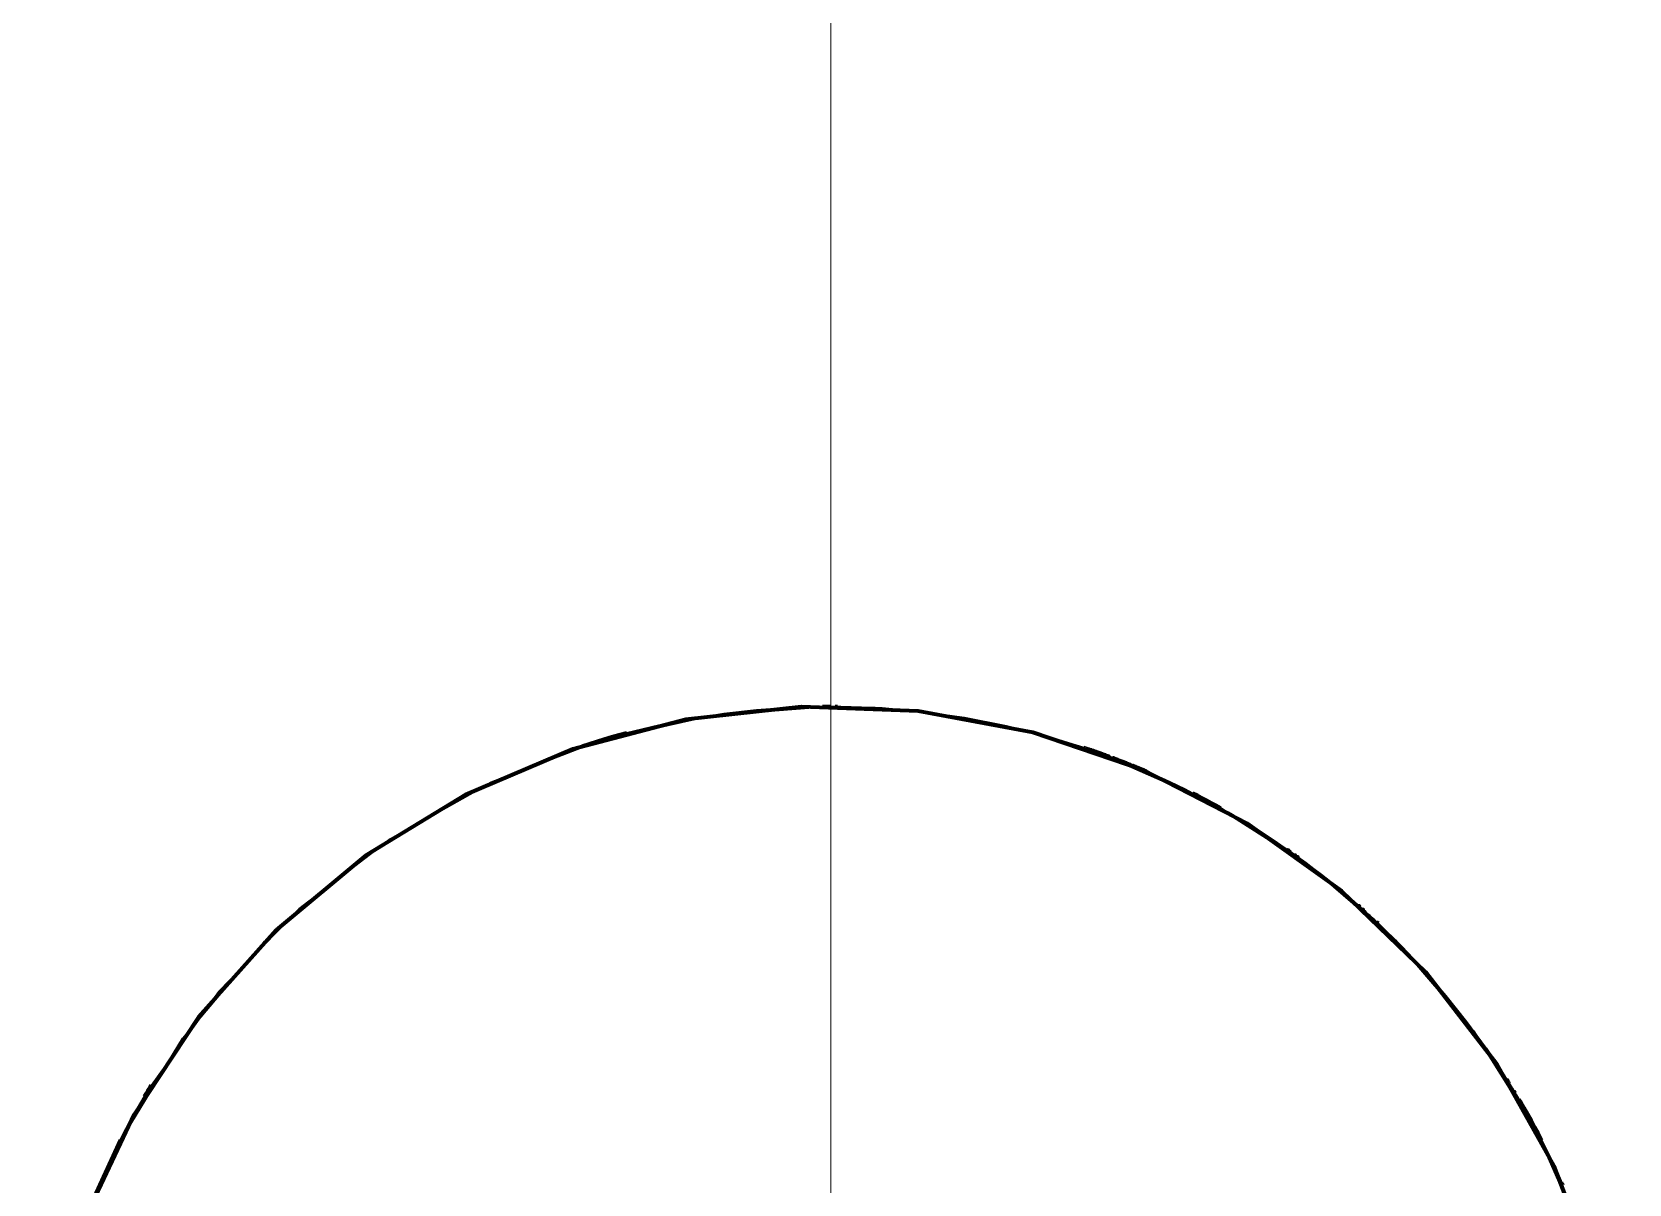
# Model space of a CAD drawing. Header units: millimetres. Extents: x 0 to 2208, y 0 to 420.
# Drawn here: x 189.127 to 190.526, y 177.417 to 178.426 of the extents above; entities that cross this region are included whole.
import ezdxf

# ---------------------------------------------------------------- set-up
doc = ezdxf.new("R2010")
doc.units = ezdxf.units.MM
doc.linetypes.add('IRAM-E-TRAZOS', pattern=[5, 4, -1])
doc.linetypes.add('IRAM-F-TRAZO-PUNTO', pattern=[20, 15, -2, 1, -2])
for name, color, linetype, lineweight in [('01-VISIBLE', 7, 'CONTINUOUS', 70), ('02-OCULTA', 4, 'IRAM-E-TRAZOS', 35), ('03-EJE', 1, 'IRAM-F-TRAZO-PUNTO', 18)]:
    doc.layers.add(name, color=color, linetype=linetype, lineweight=lineweight)

msp = doc.modelspace()

# ---------------------------------------------------------------- linework, layer by layer
at = {"layer": '01-VISIBLE'}
for points in [[(190.4973, 177.3368), (190.4608, 177.4322), (190.4108, 177.5213), (190.3483, 177.6022), (190.2748, 177.6731), (190.1917, 177.7326), (190.1008, 177.7793), (190.0041, 177.8123), (189.9036, 177.8309), (189.8014, 177.8346), (189.6999, 177.8235), (189.601, 177.7976), (189.5069, 177.7576), (189.4197, 177.7044), (189.3411, 177.639), (189.273, 177.5629), (189.2166, 177.4777), (189.1732, 177.3852)], [(189.8197, 177.8351), (189.8209, 177.8351), (189.8221, 177.8351), (189.8233, 177.8351), (189.8246, 177.8351), (189.8258, 177.8351), (189.827, 177.8351)], [(189.8226, 177.8351), (189.823, 177.8351), (189.8234, 177.8351), (189.8237, 177.8351), (189.8241, 177.8351), (189.8245, 177.8351), (189.8248, 177.8351)], [(189.8308, 177.8351), (189.831, 177.8351), (189.8312, 177.8351), (189.8313, 177.8351), (189.8315, 177.8351), (189.8317, 177.8351), (189.8319, 177.8351)], [(189.8319, 177.8351), (189.8321, 177.8351), (189.8322, 177.8351), (189.8324, 177.8351), (189.8325, 177.8351), (189.8327, 177.8351), (189.8328, 177.8351)], [(189.8336, 177.8351), (189.8336, 177.8351), (189.8336, 177.8351), (189.8336, 177.8351), (189.8336, 177.8351), (189.8336, 177.8351), (189.8336, 177.8351)], [(189.8344, 177.8351), (189.8344, 177.8351), (189.8344, 177.8351), (189.8344, 177.8351), (189.8344, 177.8351), (189.8344, 177.8351), (189.8344, 177.8351)], [(189.8351, 177.835), (189.8351, 177.835), (189.8351, 177.835), (189.8351, 177.835), (189.8351, 177.835), (189.8351, 177.835), (189.8351, 177.835)], [(189.8358, 177.835), (189.8358, 177.835), (189.8358, 177.835), (189.8358, 177.835), (189.8358, 177.835), (189.8358, 177.835), (189.8358, 177.835)], [(189.6091, 177.8003), (189.6156, 177.8024), (189.6221, 177.8044), (189.6285, 177.8064), (189.6351, 177.8083), (189.6416, 177.8101), (189.6481, 177.8119)], [(190.0487, 177.7991), (190.0499, 177.7987), (190.0511, 177.7983), (190.0522, 177.7979), (190.0534, 177.7975), (190.0546, 177.7971), (190.0558, 177.7967)], [(190.0551, 177.7969), (190.0551, 177.7969), (190.0552, 177.7969), (190.0552, 177.7969), (190.0552, 177.7968), (190.0553, 177.7968), (190.0553, 177.7968)], [(190.0561, 177.7966), (190.0562, 177.7965), (190.0564, 177.7965), (190.0565, 177.7964), (190.0567, 177.7964), (190.0568, 177.7963), (190.057, 177.7962)], [(190.0573, 177.7961), (190.0573, 177.7961), (190.0574, 177.7961), (190.0574, 177.7961), (190.0575, 177.7961), (190.0575, 177.7961), (190.0576, 177.796)], [(190.0576, 177.796), (190.0595, 177.7954), (190.0614, 177.7947), (190.0634, 177.794), (190.0653, 177.7933), (190.0672, 177.7926), (190.0692, 177.7919)], [(190.0587, 177.7956), (190.0592, 177.7955), (190.0596, 177.7953), (190.0601, 177.7951), (190.0605, 177.795), (190.061, 177.7948), (190.0614, 177.7947)], [(190.0694, 177.7918), (190.0695, 177.7917), (190.0695, 177.7917), (190.0696, 177.7917), (190.0696, 177.7917), (190.0697, 177.7917), (190.0697, 177.7917)], [(190.0697, 177.7917), (190.0698, 177.7916), (190.0698, 177.7916), (190.0699, 177.7916), (190.0699, 177.7916), (190.07, 177.7916), (190.07, 177.7915)], [(190.07, 177.7915), (190.0701, 177.7915), (190.0701, 177.7915), (190.0702, 177.7915), (190.0702, 177.7915), (190.0703, 177.7915), (190.0703, 177.7914)], [(190.0706, 177.7913), (190.0707, 177.7913), (190.0707, 177.7913), (190.0708, 177.7913), (190.0708, 177.7913), (190.0709, 177.7912), (190.0709, 177.7912)], [(190.0709, 177.7912), (190.0709, 177.7912), (190.0709, 177.7912), (190.071, 177.7912), (190.071, 177.7912), (190.071, 177.7912), (190.071, 177.7912)], [(190.0713, 177.7911), (190.0713, 177.7911), (190.0713, 177.7911), (190.0713, 177.7911), (190.0713, 177.7911), (190.0713, 177.7911), (190.0713, 177.7911)], [(190.0716, 177.791), (190.0716, 177.791), (190.0716, 177.791), (190.0716, 177.791), (190.0716, 177.791), (190.0716, 177.791), (190.0716, 177.791)], [(190.072, 177.7908), (190.072, 177.7908), (190.072, 177.7908), (190.072, 177.7908), (190.072, 177.7908), (190.072, 177.7908), (190.072, 177.7908)], [(190.0723, 177.7907), (190.0723, 177.7907), (190.0723, 177.7907), (190.0723, 177.7907), (190.0723, 177.7907), (190.0723, 177.7907), (190.0723, 177.7907)], [(190.0726, 177.7906), (190.0726, 177.7906), (190.0726, 177.7906), (190.0726, 177.7906), (190.0726, 177.7906), (190.0726, 177.7906), (190.0726, 177.7906)], [(190.0729, 177.7905), (190.0729, 177.7905), (190.0729, 177.7905), (190.0729, 177.7905), (190.0729, 177.7905), (190.0729, 177.7905), (190.0729, 177.7905)], [(190.0732, 177.7904), (190.0732, 177.7904), (190.0732, 177.7904), (190.0732, 177.7904), (190.0732, 177.7904), (190.0732, 177.7904), (190.0732, 177.7904)], [(190.0735, 177.7902), (190.0735, 177.7902), (190.0735, 177.7902), (190.0735, 177.7902), (190.0735, 177.7902), (190.0735, 177.7902), (190.0735, 177.7902)], [(190.0745, 177.7899), (190.0745, 177.7899), (190.0746, 177.7899), (190.0746, 177.7898), (190.0747, 177.7898), (190.0747, 177.7898), (190.0747, 177.7898)], [(190.0748, 177.7898), (190.0765, 177.7891), (190.0782, 177.7885), (190.0799, 177.7878), (190.0816, 177.7872), (190.0833, 177.7865), (190.085, 177.7858)], [(190.085, 177.7858), (190.0857, 177.7856), (190.0863, 177.7853), (190.0869, 177.785), (190.0876, 177.7848), (190.0882, 177.7845), (190.0889, 177.7843)], [(190.0891, 177.7842), (190.0891, 177.7842), (190.0891, 177.7842), (190.0892, 177.7842), (190.0892, 177.7841), (190.0892, 177.7841), (190.0892, 177.7841)], [(190.0893, 177.7841), (190.0893, 177.7841), (190.0893, 177.7841), (190.0893, 177.7841), (190.0893, 177.7841), (190.0893, 177.7841), (190.0893, 177.7841)], [(190.0896, 177.784), (190.0896, 177.784), (190.0896, 177.784), (190.0896, 177.784), (190.0896, 177.784), (190.0896, 177.784), (190.0896, 177.784)], [(190.09, 177.7838), (190.09, 177.7838), (190.09, 177.7838), (190.09, 177.7838), (190.09, 177.7838), (190.09, 177.7838), (190.09, 177.7838)], [(190.0904, 177.7836), (190.0904, 177.7836), (190.0904, 177.7836), (190.0904, 177.7836), (190.0904, 177.7836), (190.0904, 177.7836), (190.0904, 177.7836)], [(190.0908, 177.7835), (190.0908, 177.7835), (190.0908, 177.7835), (190.0908, 177.7835), (190.0908, 177.7835), (190.0908, 177.7835), (190.0908, 177.7835)], [(190.0912, 177.7833), (190.0912, 177.7833), (190.0912, 177.7833), (190.0912, 177.7833), (190.0912, 177.7833), (190.0912, 177.7833), (190.0912, 177.7833)], [(190.0913, 177.7833), (190.0916, 177.7832), (190.0918, 177.7831), (190.092, 177.783), (190.0922, 177.7829), (190.0925, 177.7828), (190.0927, 177.7827)], [(190.0927, 177.7827), (190.0928, 177.7827), (190.0928, 177.7827), (190.0929, 177.7826), (190.093, 177.7826), (190.093, 177.7826), (190.0931, 177.7826)], [(190.0931, 177.7826), (190.0931, 177.7825), (190.0932, 177.7825), (190.0933, 177.7825), (190.0933, 177.7824), (190.0934, 177.7824), (190.0935, 177.7824)], [(190.0935, 177.7824), (190.0936, 177.7823), (190.0938, 177.7823), (190.094, 177.7822), (190.0942, 177.7821), (190.0943, 177.782), (190.0945, 177.782)], [(190.0946, 177.7819), (190.0946, 177.7819), (190.0946, 177.7819), (190.0946, 177.7819), (190.0946, 177.7819), (190.0946, 177.7819), (190.0946, 177.7819)], [(190.0946, 177.7819), (190.0946, 177.7819), (190.0946, 177.7819), (190.0946, 177.7819), (190.0946, 177.7819), (190.0946, 177.7819), (190.0946, 177.7819)], [(190.0946, 177.7819), (190.0947, 177.7819), (190.0948, 177.7818), (190.0949, 177.7818), (190.0951, 177.7817), (190.0952, 177.7817), (190.0953, 177.7817)], [(190.0954, 177.7816), (190.0954, 177.7816), (190.0954, 177.7816), (190.0954, 177.7816), (190.0954, 177.7816), (190.0954, 177.7816), (190.0954, 177.7816)], [(190.0954, 177.7816), (190.0955, 177.7816), (190.0956, 177.7815), (190.0957, 177.7815), (190.0958, 177.7814), (190.0959, 177.7814), (190.096, 177.7813)], [(190.0961, 177.7813), (190.0961, 177.7813), (190.0961, 177.7813), (190.0961, 177.7813), (190.0961, 177.7813), (190.0961, 177.7813), (190.0961, 177.7813)], [(190.0961, 177.7813), (190.0962, 177.7813), (190.0963, 177.7812), (190.0965, 177.7812), (190.0966, 177.7811), (190.0967, 177.7811), (190.0968, 177.781)], [(190.0968, 177.781), (190.0968, 177.781), (190.0968, 177.781), (190.0968, 177.781), (190.0968, 177.781), (190.0968, 177.781), (190.0968, 177.781)], [(190.0968, 177.781), (190.097, 177.7809), (190.0971, 177.7809), (190.0972, 177.7808), (190.0973, 177.7808), (190.0974, 177.7808), (190.0975, 177.7807)], [(190.0976, 177.7807), (190.0977, 177.7806), (190.0978, 177.7806), (190.0979, 177.7805), (190.098, 177.7805), (190.0982, 177.7804), (190.0983, 177.7804)], [(190.0983, 177.7804), (190.0984, 177.7803), (190.0985, 177.7803), (190.0986, 177.7802), (190.0988, 177.7802), (190.0989, 177.7801), (190.099, 177.7801)], [(190.099, 177.7801), (190.099, 177.7801), (190.099, 177.7801), (190.099, 177.7801), (190.099, 177.7801), (190.099, 177.7801), (190.099, 177.7801)], [(190.099, 177.7801), (190.0991, 177.7801), (190.0991, 177.78), (190.0992, 177.78), (190.0992, 177.78), (190.0993, 177.78), (190.0993, 177.78)], [(190.0996, 177.7798), (190.0996, 177.7798), (190.0997, 177.7798), (190.0997, 177.7798), (190.0997, 177.7798), (190.0997, 177.7798), (190.0997, 177.7798)], [(190.0997, 177.7798), (190.0997, 177.7798), (190.0997, 177.7798), (190.0997, 177.7798), (190.0997, 177.7798), (190.0997, 177.7798), (190.0998, 177.7798)], [(190.0998, 177.7798), (190.0999, 177.7797), (190.1, 177.7797), (190.1001, 177.7796), (190.1002, 177.7796), (190.1003, 177.7795), (190.1005, 177.7795)], [(190.1005, 177.7795), (190.1005, 177.7795), (190.1005, 177.7795), (190.1005, 177.7795), (190.1005, 177.7795), (190.1005, 177.7795), (190.1005, 177.7795)], [(190.1005, 177.7795), (190.1006, 177.7794), (190.1007, 177.7794), (190.1008, 177.7793), (190.101, 177.7793), (190.1011, 177.7792), (190.1012, 177.7792)], [(190.1012, 177.7792), (190.1012, 177.7792), (190.1012, 177.7792), (190.1012, 177.7792), (190.1012, 177.7791), (190.1012, 177.7791), (190.1012, 177.7791)], [(190.1012, 177.7791), (190.1013, 177.7791), (190.1014, 177.7791), (190.1015, 177.779), (190.1016, 177.779), (190.1016, 177.779), (190.1017, 177.7789)], [(190.1022, 177.7787), (190.1023, 177.7787), (190.1024, 177.7787), (190.1024, 177.7786), (190.1025, 177.7786), (190.1026, 177.7786), (190.1027, 177.7785)], [(190.1027, 177.7785), (190.1027, 177.7785), (190.1027, 177.7785), (190.1027, 177.7785), (190.1027, 177.7785), (190.1027, 177.7785), (190.1027, 177.7785)], [(190.1027, 177.7785), (190.1028, 177.7785), (190.1029, 177.7784), (190.103, 177.7784), (190.1032, 177.7783), (190.1033, 177.7783), (190.1034, 177.7782)], [(190.1034, 177.7782), (190.1034, 177.7782), (190.1034, 177.7782), (190.1034, 177.7782), (190.1034, 177.7782), (190.1034, 177.7782), (190.1034, 177.7782)], [(190.1034, 177.7782), (190.1034, 177.7782), (190.1035, 177.7782), (190.1035, 177.7782), (190.1035, 177.7782), (190.1035, 177.7782), (190.1035, 177.7782)], [(190.144, 177.7592), (190.1481, 177.7571), (190.1521, 177.755), (190.1562, 177.7529), (190.1602, 177.7507), (190.1642, 177.7485), (190.1683, 177.7463)], [(190.1887, 177.7344), (190.1887, 177.7344), (190.1887, 177.7344), (190.1887, 177.7344), (190.1887, 177.7344), (190.1887, 177.7344), (190.1887, 177.7344)], [(190.1891, 177.7342), (190.1891, 177.7342), (190.1891, 177.7342), (190.1891, 177.7342), (190.1891, 177.7342), (190.1891, 177.7342), (190.1891, 177.7342)], [(190.1896, 177.7338), (190.1896, 177.7338), (190.1896, 177.7338), (190.1896, 177.7338), (190.1897, 177.7338), (190.1897, 177.7338), (190.1897, 177.7338)], [(190.1904, 177.7334), (190.1904, 177.7334), (190.1904, 177.7334), (190.1904, 177.7334), (190.1904, 177.7334), (190.1904, 177.7334), (190.1904, 177.7334)], [(190.2271, 177.7095), (190.2272, 177.7094), (190.2274, 177.7093), (190.2276, 177.7092), (190.2277, 177.7091), (190.2279, 177.709), (190.228, 177.7088)], [(190.2291, 177.7081), (190.2291, 177.7081), (190.2291, 177.7081), (190.2291, 177.7081), (190.2291, 177.7081), (190.2291, 177.708), (190.2292, 177.708)], [(190.2337, 177.7048), (190.2338, 177.7048), (190.2339, 177.7047), (190.2339, 177.7047), (190.234, 177.7046), (190.234, 177.7046), (190.2341, 177.7046)], [(190.2358, 177.7033), (190.2359, 177.7033), (190.236, 177.7032), (190.236, 177.7032), (190.2361, 177.7031), (190.2362, 177.7031), (190.2362, 177.703)], [(190.2765, 177.6717), (190.2765, 177.6717), (190.2765, 177.6717), (190.2765, 177.6717), (190.2765, 177.6717), (190.2765, 177.6717), (190.2765, 177.6717)], [(190.2768, 177.6715), (190.2768, 177.6715), (190.2768, 177.6715), (190.2768, 177.6715), (190.2768, 177.6715), (190.2768, 177.6715), (190.2768, 177.6715)], [(190.2771, 177.6712), (190.2771, 177.6712), (190.2771, 177.6712), (190.2771, 177.6712), (190.2771, 177.6712), (190.2771, 177.6712), (190.2771, 177.6712)], [(190.2773, 177.671), (190.2773, 177.671), (190.2773, 177.671), (190.2773, 177.671), (190.2773, 177.671), (190.2773, 177.671), (190.2773, 177.671)], [(190.2776, 177.6708), (190.2776, 177.6708), (190.2776, 177.6708), (190.2776, 177.6708), (190.2776, 177.6708), (190.2776, 177.6708), (190.2776, 177.6708)], [(190.2779, 177.6706), (190.2779, 177.6706), (190.2779, 177.6706), (190.2779, 177.6706), (190.2779, 177.6706), (190.2779, 177.6706), (190.2779, 177.6706)], [(190.2781, 177.6703), (190.2781, 177.6703), (190.2781, 177.6703), (190.2781, 177.6703), (190.2781, 177.6703), (190.2781, 177.6703), (190.2781, 177.6703)], [(190.2784, 177.6701), (190.2784, 177.6701), (190.2784, 177.6701), (190.2784, 177.6701), (190.2784, 177.6701), (190.2784, 177.6701), (190.2784, 177.6701)], [(190.2787, 177.6699), (190.2787, 177.6699), (190.2787, 177.6699), (190.2787, 177.6699), (190.2787, 177.6699), (190.2787, 177.6699), (190.2787, 177.6699)], [(190.2789, 177.6697), (190.2789, 177.6697), (190.2789, 177.6697), (190.2789, 177.6697), (190.2789, 177.6697), (190.2789, 177.6697), (190.2789, 177.6697)], [(190.2792, 177.6694), (190.2792, 177.6694), (190.2792, 177.6694), (190.2792, 177.6694), (190.2792, 177.6694), (190.2792, 177.6694), (190.2792, 177.6694)], [(190.2795, 177.6692), (190.2795, 177.6692), (190.2795, 177.6692), (190.2795, 177.6692), (190.2795, 177.6692), (190.2795, 177.6692), (190.2795, 177.6692)], [(190.2797, 177.669), (190.2797, 177.669), (190.2797, 177.669), (190.2797, 177.669), (190.2797, 177.669), (190.2797, 177.669), (190.2797, 177.669)], [(190.28, 177.6688), (190.28, 177.6688), (190.28, 177.6688), (190.28, 177.6688), (190.28, 177.6688), (190.28, 177.6688), (190.28, 177.6688)], [(190.2802, 177.6685), (190.2802, 177.6685), (190.2802, 177.6685), (190.2802, 177.6685), (190.2802, 177.6685), (190.2802, 177.6685), (190.2802, 177.6685)], [(190.2805, 177.6683), (190.2805, 177.6683), (190.2805, 177.6683), (190.2805, 177.6683), (190.2805, 177.6683), (190.2805, 177.6683), (190.2805, 177.6683)], [(190.2808, 177.6681), (190.2808, 177.6681), (190.2808, 177.6681), (190.2808, 177.6681), (190.2808, 177.6681), (190.2808, 177.6681), (190.2808, 177.6681)], [(190.281, 177.6679), (190.281, 177.6679), (190.281, 177.6679), (190.281, 177.6679), (190.281, 177.6679), (190.281, 177.6679), (190.281, 177.6679)], [(190.2824, 177.6667), (190.2824, 177.6667), (190.2824, 177.6667), (190.2824, 177.6667), (190.2824, 177.6667), (190.2824, 177.6667), (190.2824, 177.6667)], [(190.2828, 177.6664), (190.2828, 177.6664), (190.2828, 177.6664), (190.2828, 177.6664), (190.2828, 177.6664), (190.2828, 177.6664), (190.2828, 177.6664)], [(190.2832, 177.6661), (190.2832, 177.6661), (190.2832, 177.6661), (190.2832, 177.6661), (190.2832, 177.6661), (190.2832, 177.6661), (190.2832, 177.6661)], [(190.2835, 177.6657), (190.2835, 177.6657), (190.2835, 177.6657), (190.2835, 177.6657), (190.2835, 177.6657), (190.2835, 177.6657), (190.2835, 177.6657)], [(190.2839, 177.6654), (190.2839, 177.6654), (190.2839, 177.6654), (190.2839, 177.6654), (190.2839, 177.6654), (190.2839, 177.6654), (190.2839, 177.6654)], [(190.2843, 177.665), (190.2843, 177.665), (190.2843, 177.665), (190.2843, 177.665), (190.2843, 177.665), (190.2843, 177.665), (190.2843, 177.665)], [(190.2847, 177.6647), (190.2847, 177.6647), (190.2847, 177.6647), (190.2847, 177.6647), (190.2847, 177.6647), (190.2847, 177.6647), (190.2847, 177.6647)], [(190.2851, 177.6644), (190.2851, 177.6644), (190.2851, 177.6644), (190.2851, 177.6644), (190.2851, 177.6644), (190.2851, 177.6644), (190.2851, 177.6644)], [(190.2855, 177.664), (190.2855, 177.664), (190.2855, 177.664), (190.2855, 177.664), (190.2855, 177.664), (190.2855, 177.664), (190.2855, 177.664)], [(190.2859, 177.6637), (190.2859, 177.6637), (190.2859, 177.6637), (190.2859, 177.6637), (190.2859, 177.6637), (190.2859, 177.6637), (190.2859, 177.6637)], [(190.2863, 177.6634), (190.2863, 177.6634), (190.2863, 177.6634), (190.2863, 177.6634), (190.2863, 177.6634), (190.2863, 177.6634), (190.2863, 177.6634)], [(190.2867, 177.663), (190.2867, 177.663), (190.2867, 177.663), (190.2867, 177.663), (190.2867, 177.663), (190.2867, 177.663), (190.2867, 177.663)], [(190.2871, 177.6627), (190.2871, 177.6627), (190.2871, 177.6627), (190.2871, 177.6627), (190.2871, 177.6627), (190.2871, 177.6627), (190.2871, 177.6627)], [(190.2874, 177.6623), (190.2874, 177.6623), (190.2874, 177.6623), (190.2874, 177.6623), (190.2874, 177.6623), (190.2874, 177.6623), (190.2874, 177.6623)], [(190.2878, 177.662), (190.2878, 177.662), (190.2878, 177.662), (190.2878, 177.662), (190.2878, 177.662), (190.2878, 177.662), (190.2878, 177.662)], [(190.2882, 177.6617), (190.2882, 177.6617), (190.2882, 177.6617), (190.2882, 177.6617), (190.2882, 177.6617), (190.2882, 177.6617), (190.2882, 177.6617)], [(190.2886, 177.6613), (190.2886, 177.6613), (190.2886, 177.6613), (190.2886, 177.6613), (190.2886, 177.6613), (190.2886, 177.6613), (190.2886, 177.6613)], [(190.2898, 177.6603), (190.2898, 177.6603), (190.2898, 177.6603), (190.2898, 177.6602), (190.2899, 177.6602), (190.2899, 177.6602), (190.2899, 177.6602)], [(190.2933, 177.6572), (190.2933, 177.6572), (190.2933, 177.6572), (190.2933, 177.6571), (190.2934, 177.6571), (190.2934, 177.6571), (190.2934, 177.6571)], [(190.3051, 177.6464), (190.3053, 177.6462), (190.3055, 177.646), (190.3057, 177.6458), (190.306, 177.6456), (190.3062, 177.6454), (190.3064, 177.6452)], [(190.4172, 177.5115), (190.4172, 177.5115), (190.4172, 177.5115), (190.4172, 177.5115), (190.4172, 177.5115), (190.4172, 177.5115), (190.4172, 177.5115)], [(190.4176, 177.5108), (190.4176, 177.5108), (190.4176, 177.5108), (190.4176, 177.5108), (190.4176, 177.5108), (190.4176, 177.5108), (190.4176, 177.5108)], [(190.4181, 177.5101), (190.4181, 177.5101), (190.4181, 177.5101), (190.4181, 177.5101), (190.4181, 177.5101), (190.4181, 177.5101), (190.4181, 177.5101)], [(190.4185, 177.5094), (190.4185, 177.5094), (190.4185, 177.5094), (190.4185, 177.5094), (190.4185, 177.5094), (190.4185, 177.5094), (190.4185, 177.5094)], [(190.419, 177.5087), (190.4194, 177.5081), (190.4197, 177.5075), (190.4201, 177.5069), (190.4205, 177.5063), (190.4209, 177.5056), (190.4213, 177.505)], [(189.2255, 177.4932), (189.2265, 177.4949), (189.2276, 177.4966), (189.2286, 177.4983), (189.2296, 177.5), (189.2307, 177.5017), (189.2317, 177.5034)], [(190.4218, 177.5042), (190.4218, 177.5042), (190.4218, 177.5042), (190.4218, 177.5042), (190.4218, 177.5042), (190.4218, 177.5042), (190.4218, 177.5042)], [(190.4221, 177.5037), (190.4221, 177.5037), (190.4221, 177.5037), (190.4221, 177.5037), (190.4221, 177.5037), (190.4221, 177.5037), (190.4221, 177.5037)], [(190.4224, 177.5032), (190.4224, 177.5032), (190.4224, 177.5032), (190.4224, 177.5032), (190.4224, 177.5032), (190.4224, 177.5032), (190.4224, 177.5032)], [(190.4227, 177.5027), (190.4227, 177.5027), (190.4227, 177.5027), (190.4227, 177.5027), (190.4227, 177.5027), (190.4227, 177.5027), (190.4227, 177.5027)], [(190.423, 177.5023), (190.423, 177.5023), (190.423, 177.5023), (190.423, 177.5023), (190.423, 177.5023), (190.423, 177.5023), (190.423, 177.5023)], [(190.4233, 177.5018), (190.4233, 177.5018), (190.4233, 177.5018), (190.4233, 177.5018), (190.4233, 177.5018), (190.4233, 177.5018), (190.4233, 177.5018)], [(190.4236, 177.5013), (190.4236, 177.5013), (190.4236, 177.5013), (190.4236, 177.5013), (190.4236, 177.5013), (190.4236, 177.5013), (190.4236, 177.5013)], [(190.4239, 177.5008), (190.4239, 177.5008), (190.4239, 177.5008), (190.4239, 177.5008), (190.4239, 177.5008), (190.4239, 177.5008), (190.4239, 177.5008)], [(190.4242, 177.5003), (190.4242, 177.5003), (190.4242, 177.5003), (190.4242, 177.5003), (190.4242, 177.5003), (190.4242, 177.5003), (190.4242, 177.5003)], [(190.4245, 177.4998), (190.4245, 177.4998), (190.4245, 177.4998), (190.4245, 177.4998), (190.4245, 177.4998), (190.4245, 177.4998), (190.4245, 177.4998)], [(190.4247, 177.4994), (190.4247, 177.4994), (190.4247, 177.4994), (190.4247, 177.4994), (190.4247, 177.4994), (190.4247, 177.4994), (190.4247, 177.4994)], [(190.425, 177.4989), (190.425, 177.4989), (190.425, 177.4989), (190.425, 177.4989), (190.425, 177.4989), (190.425, 177.4989), (190.425, 177.4989)], [(190.4253, 177.4984), (190.4253, 177.4984), (190.4253, 177.4984), (190.4253, 177.4984), (190.4253, 177.4984), (190.4253, 177.4984), (190.4253, 177.4984)], [(190.4256, 177.4979), (190.4257, 177.4978), (190.4258, 177.4976), (190.4259, 177.4974), (190.426, 177.4973), (190.4261, 177.4971), (190.4262, 177.4969)], [(190.427, 177.4957), (190.427, 177.4957), (190.427, 177.4957), (190.427, 177.4957), (190.427, 177.4957), (190.427, 177.4957), (190.427, 177.4957)], [(190.4272, 177.4954), (190.4272, 177.4954), (190.4272, 177.4954), (190.4272, 177.4954), (190.4272, 177.4954), (190.4272, 177.4954), (190.4272, 177.4954)], [(190.4274, 177.495), (190.4274, 177.495), (190.4274, 177.495), (190.4274, 177.495), (190.4274, 177.495), (190.4274, 177.495), (190.4274, 177.495)], [(190.4276, 177.4947), (190.4276, 177.4947), (190.4276, 177.4947), (190.4276, 177.4947), (190.4276, 177.4947), (190.4276, 177.4947), (190.4276, 177.4947)], [(190.4277, 177.4944), (190.4277, 177.4944), (190.4277, 177.4944), (190.4277, 177.4944), (190.4277, 177.4944), (190.4277, 177.4944), (190.4277, 177.4944)], [(190.4279, 177.4941), (190.4279, 177.4941), (190.4279, 177.4941), (190.4279, 177.4941), (190.4279, 177.4941), (190.4279, 177.4941), (190.4279, 177.4941)], [(190.4281, 177.4938), (190.4281, 177.4938), (190.4281, 177.4938), (190.4281, 177.4938), (190.4281, 177.4938), (190.4281, 177.4938), (190.4281, 177.4938)], [(190.4283, 177.4935), (190.4283, 177.4935), (190.4283, 177.4935), (190.4283, 177.4935), (190.4283, 177.4935), (190.4283, 177.4935), (190.4283, 177.4935)], [(190.4285, 177.4931), (190.4285, 177.4931), (190.4285, 177.4931), (190.4285, 177.4931), (190.4285, 177.4931), (190.4285, 177.4931), (190.4285, 177.4931)], [(190.4287, 177.4928), (190.4287, 177.4928), (190.4287, 177.4928), (190.4287, 177.4928), (190.4287, 177.4928), (190.4287, 177.4928), (190.4287, 177.4928)], [(190.4289, 177.4925), (190.4289, 177.4925), (190.4289, 177.4925), (190.4289, 177.4925), (190.4289, 177.4925), (190.4289, 177.4925), (190.4289, 177.4925)], [(190.4291, 177.4922), (190.4291, 177.4922), (190.4291, 177.4922), (190.4291, 177.4922), (190.4291, 177.4922), (190.4291, 177.4922), (190.4291, 177.4922)], [(190.4293, 177.4919), (190.4293, 177.4919), (190.4293, 177.4919), (190.4293, 177.4919), (190.4293, 177.4919), (190.4293, 177.4919), (190.4293, 177.4919)], [(190.4294, 177.4915), (190.4294, 177.4915), (190.4294, 177.4915), (190.4294, 177.4915), (190.4294, 177.4915), (190.4294, 177.4915), (190.4294, 177.4915)], [(190.4296, 177.4912), (190.4296, 177.4912), (190.4296, 177.4912), (190.4296, 177.4912), (190.4296, 177.4912), (190.4296, 177.4912), (190.4296, 177.4912)], [(190.4298, 177.4909), (190.4298, 177.4909), (190.4298, 177.4909), (190.4298, 177.4909), (190.4298, 177.4909), (190.4298, 177.4909), (190.4298, 177.4909)], [(190.43, 177.4906), (190.4301, 177.4904), (190.4303, 177.4901), (190.4304, 177.4899), (190.4305, 177.4897), (190.4307, 177.4895), (190.4308, 177.4893)], [(190.4309, 177.4891), (190.4341, 177.4835), (190.4373, 177.4779), (190.4405, 177.4722), (190.4436, 177.4665), (190.4466, 177.4608), (190.4496, 177.4551)], [(189.1284, 177.0904), (189.1272, 177.1532), (189.1317, 177.216), (189.1417, 177.278), (189.1573, 177.3389), (189.1783, 177.3982), (189.2045, 177.4553)], [(190.4497, 177.4548), (190.4497, 177.4548), (190.4497, 177.4548), (190.4497, 177.4548), (190.4497, 177.4548), (190.4497, 177.4548), (190.4497, 177.4548)], [(190.4499, 177.4544), (190.4499, 177.4544), (190.4499, 177.4544), (190.4499, 177.4544), (190.4499, 177.4544), (190.4499, 177.4544), (190.4499, 177.4544)], [(190.4676, 177.4173), (190.4677, 177.417), (190.4678, 177.4168), (190.4679, 177.4166), (190.468, 177.4164), (190.4681, 177.4162), (190.4682, 177.416)]]:
    msp.add_lwpolyline(points, dxfattribs=at)
at = {"layer": '02-OCULTA'}
for points in [[(190.4973, 177.3368), (190.4608, 177.4322), (190.4108, 177.5213), (190.3483, 177.6022), (190.2748, 177.6731), (190.1917, 177.7326), (190.1008, 177.7793), (190.0041, 177.8123), (189.9036, 177.8309), (189.8014, 177.8346), (189.6999, 177.8235), (189.601, 177.7976), (189.5069, 177.7576), (189.4197, 177.7044), (189.3412, 177.639), (189.273, 177.5629), (189.2166, 177.4777), (189.1732, 177.3852)], [(189.2317, 177.5034), (189.2909, 177.5852), (189.3612, 177.6576), (189.4412, 177.7192), (189.5293, 177.7686), (189.6235, 177.8049), (189.722, 177.8272), (189.8226, 177.8351)], [(189.6481, 177.8119), (189.6762, 177.8187), (189.7046, 177.8243), (189.7332, 177.8288), (189.7619, 177.8321), (189.7908, 177.8342), (189.8197, 177.8351)], [(189.8248, 177.8351), (189.8252, 177.8351), (189.8255, 177.8351), (189.8259, 177.8351), (189.8263, 177.8351), (189.8266, 177.8351), (189.827, 177.8351)], [(189.827, 177.8351), (189.8276, 177.8351), (189.8283, 177.8351), (189.8289, 177.8351), (189.8295, 177.8351), (189.8302, 177.8351), (189.8308, 177.8351)], [(189.827, 177.8351), (189.8657, 177.834), (189.9043, 177.8308), (189.9426, 177.8255), (189.9806, 177.818), (190.0182, 177.8085), (190.0551, 177.7969)], [(189.8319, 177.8351), (189.8319, 177.8351), (189.8319, 177.8351), (189.8319, 177.8351), (189.8319, 177.8351), (189.8319, 177.8351), (189.8319, 177.8351)], [(189.8328, 177.8351), (189.833, 177.8351), (189.8331, 177.8351), (189.8332, 177.8351), (189.8334, 177.8351), (189.8335, 177.8351), (189.8336, 177.8351)], [(189.8336, 177.8351), (189.8338, 177.8351), (189.8339, 177.8351), (189.834, 177.8351), (189.8342, 177.8351), (189.8343, 177.8351), (189.8344, 177.8351)], [(189.8344, 177.8351), (189.8346, 177.8351), (189.8347, 177.8351), (189.8348, 177.8351), (189.8349, 177.8351), (189.835, 177.835), (189.8351, 177.835)], [(189.8351, 177.835), (189.8352, 177.835), (189.8354, 177.835), (189.8355, 177.835), (189.8356, 177.835), (189.8357, 177.835), (189.8358, 177.835)], [(189.8358, 177.835), (189.8719, 177.8337), (189.9079, 177.8304), (189.9437, 177.8253), (189.9791, 177.8184), (190.0141, 177.8096), (190.0487, 177.7991)], [(189.127, 177.1314), (189.1351, 177.2412), (189.1603, 177.3484), (189.202, 177.4503), (189.2591, 177.5444), (189.3303, 177.6284), (189.4138, 177.7001), (189.5075, 177.7579), (189.6091, 177.8003)], [(190.0553, 177.7968), (190.0559, 177.7966), (190.0565, 177.7964), (190.057, 177.7962), (190.0576, 177.796), (190.0582, 177.7958), (190.0587, 177.7956)], [(190.0558, 177.7967), (190.0558, 177.7966), (190.0559, 177.7966), (190.0559, 177.7966), (190.056, 177.7966), (190.056, 177.7966), (190.0561, 177.7966)], [(190.057, 177.7962), (190.057, 177.7962), (190.0571, 177.7962), (190.0571, 177.7962), (190.0572, 177.7962), (190.0572, 177.7962), (190.0573, 177.7961)], [(190.0576, 177.796), (190.0576, 177.796), (190.0576, 177.796), (190.0576, 177.796), (190.0576, 177.796), (190.0576, 177.796), (190.0576, 177.796)], [(190.0614, 177.7947), (190.1564, 177.7528), (190.244, 177.6973), (190.3225, 177.6295), (190.3902, 177.5508), (190.4454, 177.463), (190.4871, 177.368), (190.5143, 177.2679), (190.5264, 177.1649)], [(190.0692, 177.7919), (190.0692, 177.7919), (190.0693, 177.7918), (190.0693, 177.7918), (190.0694, 177.7918), (190.0694, 177.7918), (190.0694, 177.7918)], [(190.0697, 177.7917), (190.0697, 177.7917), (190.0697, 177.7917), (190.0697, 177.7917), (190.0697, 177.7917), (190.0697, 177.7917), (190.0697, 177.7917)], [(190.07, 177.7915), (190.07, 177.7915), (190.07, 177.7915), (190.07, 177.7915), (190.07, 177.7915), (190.07, 177.7915), (190.07, 177.7915)], [(190.0703, 177.7914), (190.0704, 177.7914), (190.0704, 177.7914), (190.0705, 177.7914), (190.0705, 177.7914), (190.0706, 177.7913), (190.0706, 177.7913)], [(190.0709, 177.7912), (190.0709, 177.7912), (190.0709, 177.7912), (190.0709, 177.7912), (190.0709, 177.7912), (190.0709, 177.7912), (190.0709, 177.7912)], [(190.071, 177.7912), (190.071, 177.7912), (190.0711, 177.7912), (190.0712, 177.7911), (190.0712, 177.7911), (190.0713, 177.7911), (190.0713, 177.7911)], [(190.0713, 177.7911), (190.0714, 177.7911), (190.0714, 177.791), (190.0715, 177.791), (190.0715, 177.791), (190.0716, 177.791), (190.0716, 177.791)], [(190.0716, 177.791), (190.0717, 177.7909), (190.0717, 177.7909), (190.0718, 177.7909), (190.0718, 177.7909), (190.0719, 177.7909), (190.072, 177.7908)], [(190.072, 177.7908), (190.072, 177.7908), (190.0721, 177.7908), (190.0721, 177.7908), (190.0722, 177.7908), (190.0722, 177.7907), (190.0723, 177.7907)], [(190.0723, 177.7907), (190.0723, 177.7907), (190.0724, 177.7907), (190.0724, 177.7907), (190.0725, 177.7906), (190.0725, 177.7906), (190.0726, 177.7906)], [(190.0726, 177.7906), (190.0726, 177.7906), (190.0727, 177.7906), (190.0728, 177.7905), (190.0728, 177.7905), (190.0729, 177.7905), (190.0729, 177.7905)], [(190.0729, 177.7905), (190.073, 177.7905), (190.073, 177.7904), (190.0731, 177.7904), (190.0731, 177.7904), (190.0732, 177.7904), (190.0732, 177.7904)], [(190.0732, 177.7904), (190.0733, 177.7903), (190.0733, 177.7903), (190.0734, 177.7903), (190.0734, 177.7903), (190.0735, 177.7903), (190.0735, 177.7902)], [(190.0735, 177.7902), (190.0737, 177.7902), (190.0739, 177.7901), (190.074, 177.7901), (190.0742, 177.79), (190.0743, 177.7899), (190.0745, 177.7899)], [(190.0747, 177.7898), (190.0747, 177.7898), (190.0747, 177.7898), (190.0748, 177.7898), (190.0748, 177.7898), (190.0748, 177.7898), (190.0748, 177.7898)], [(190.085, 177.7858), (190.085, 177.7858), (190.085, 177.7858), (190.085, 177.7858), (190.085, 177.7858), (190.085, 177.7858), (190.085, 177.7858)], [(190.0889, 177.7843), (190.0889, 177.7843), (190.0889, 177.7842), (190.089, 177.7842), (190.089, 177.7842), (190.0891, 177.7842), (190.0891, 177.7842)], [(190.0892, 177.7841), (190.0892, 177.7841), (190.0892, 177.7841), (190.0892, 177.7841), (190.0892, 177.7841), (190.0892, 177.7841), (190.0893, 177.7841)], [(190.0893, 177.7841), (190.0893, 177.7841), (190.0894, 177.7841), (190.0894, 177.784), (190.0895, 177.784), (190.0896, 177.784), (190.0896, 177.784)], [(190.0896, 177.784), (190.0897, 177.7839), (190.0898, 177.7839), (190.0898, 177.7839), (190.0899, 177.7839), (190.09, 177.7838), (190.09, 177.7838)], [(190.09, 177.7838), (190.0901, 177.7838), (190.0901, 177.7837), (190.0902, 177.7837), (190.0903, 177.7837), (190.0903, 177.7837), (190.0904, 177.7836)], [(190.0904, 177.7836), (190.0905, 177.7836), (190.0905, 177.7836), (190.0906, 177.7836), (190.0907, 177.7835), (190.0907, 177.7835), (190.0908, 177.7835)], [(190.0908, 177.7835), (190.0909, 177.7835), (190.0909, 177.7834), (190.091, 177.7834), (190.091, 177.7834), (190.0911, 177.7834), (190.0912, 177.7833)], [(190.0912, 177.7833), (190.0912, 177.7833), (190.0912, 177.7833), (190.0912, 177.7833), (190.0913, 177.7833), (190.0913, 177.7833), (190.0913, 177.7833)], [(190.0927, 177.7827), (190.0927, 177.7827), (190.0927, 177.7827), (190.0927, 177.7827), (190.0927, 177.7827), (190.0927, 177.7827), (190.0927, 177.7827)], [(190.0931, 177.7826), (190.0931, 177.7826), (190.0931, 177.7826), (190.0931, 177.7826), (190.0931, 177.7826), (190.0931, 177.7826), (190.0931, 177.7826)], [(190.0935, 177.7824), (190.0935, 177.7824), (190.0935, 177.7824), (190.0935, 177.7824), (190.0935, 177.7824), (190.0935, 177.7824), (190.0935, 177.7824)], [(190.0945, 177.782), (190.0945, 177.782), (190.0945, 177.7819), (190.0946, 177.7819), (190.0946, 177.7819), (190.0946, 177.7819), (190.0946, 177.7819)], [(190.0946, 177.7819), (190.0946, 177.7819), (190.0946, 177.7819), (190.0946, 177.7819), (190.0946, 177.7819), (190.0946, 177.7819), (190.0946, 177.7819)], [(190.0946, 177.7819), (190.0946, 177.7819), (190.0946, 177.7819), (190.0946, 177.7819), (190.0946, 177.7819), (190.0946, 177.7819), (190.0946, 177.7819)], [(190.0953, 177.7817), (190.0953, 177.7816), (190.0953, 177.7816), (190.0953, 177.7816), (190.0953, 177.7816), (190.0953, 177.7816), (190.0954, 177.7816)], [(190.0954, 177.7816), (190.0954, 177.7816), (190.0954, 177.7816), (190.0954, 177.7816), (190.0954, 177.7816), (190.0954, 177.7816), (190.0954, 177.7816)], [(190.096, 177.7813), (190.096, 177.7813), (190.096, 177.7813), (190.096, 177.7813), (190.0961, 177.7813), (190.0961, 177.7813), (190.0961, 177.7813)], [(190.0961, 177.7813), (190.0961, 177.7813), (190.0961, 177.7813), (190.0961, 177.7813), (190.0961, 177.7813), (190.0961, 177.7813), (190.0961, 177.7813)], [(190.0968, 177.781), (190.0968, 177.781), (190.0968, 177.781), (190.0968, 177.781), (190.0968, 177.781), (190.0968, 177.781), (190.0968, 177.781)], [(190.0968, 177.781), (190.0968, 177.781), (190.0968, 177.781), (190.0968, 177.781), (190.0968, 177.781), (190.0968, 177.781), (190.0968, 177.781)], [(190.0975, 177.7807), (190.0975, 177.7807), (190.0976, 177.7807), (190.0976, 177.7807), (190.0976, 177.7807), (190.0976, 177.7807), (190.0976, 177.7807)], [(190.0983, 177.7804), (190.0983, 177.7804), (190.0983, 177.7804), (190.0983, 177.7804), (190.0983, 177.7804), (190.0983, 177.7804), (190.0983, 177.7804)], [(190.099, 177.7801), (190.099, 177.7801), (190.099, 177.7801), (190.099, 177.7801), (190.099, 177.7801), (190.099, 177.7801), (190.099, 177.7801)], [(190.099, 177.7801), (190.099, 177.7801), (190.099, 177.7801), (190.099, 177.7801), (190.099, 177.7801), (190.099, 177.7801), (190.099, 177.7801)], [(190.0993, 177.78), (190.0994, 177.7799), (190.0994, 177.7799), (190.0995, 177.7799), (190.0995, 177.7799), (190.0996, 177.7799), (190.0996, 177.7798)], [(190.0997, 177.7798), (190.0997, 177.7798), (190.0997, 177.7798), (190.0997, 177.7798), (190.0997, 177.7798), (190.0997, 177.7798), (190.0997, 177.7798)], [(190.0998, 177.7798), (190.0998, 177.7798), (190.0998, 177.7798), (190.0998, 177.7798), (190.0998, 177.7798), (190.0998, 177.7798), (190.0998, 177.7798)], [(190.1005, 177.7795), (190.1005, 177.7795), (190.1005, 177.7795), (190.1005, 177.7795), (190.1005, 177.7795), (190.1005, 177.7795), (190.1005, 177.7795)], [(190.1005, 177.7795), (190.1005, 177.7795), (190.1005, 177.7795), (190.1005, 177.7795), (190.1005, 177.7795), (190.1005, 177.7795), (190.1005, 177.7795)], [(190.1012, 177.7792), (190.1012, 177.7792), (190.1012, 177.7792), (190.1012, 177.7792), (190.1012, 177.7792), (190.1012, 177.7792), (190.1012, 177.7792)], [(190.1012, 177.7791), (190.1012, 177.7791), (190.1012, 177.7791), (190.1012, 177.7791), (190.1012, 177.7791), (190.1012, 177.7791), (190.1012, 177.7791)], [(190.1017, 177.7789), (190.1018, 177.7789), (190.1019, 177.7789), (190.102, 177.7788), (190.1021, 177.7788), (190.1021, 177.7788), (190.1022, 177.7787)], [(190.1027, 177.7785), (190.1027, 177.7785), (190.1027, 177.7785), (190.1027, 177.7785), (190.1027, 177.7785), (190.1027, 177.7785), (190.1027, 177.7785)], [(190.1027, 177.7785), (190.1027, 177.7785), (190.1027, 177.7785), (190.1027, 177.7785), (190.1027, 177.7785), (190.1027, 177.7785), (190.1027, 177.7785)], [(190.1034, 177.7782), (190.1034, 177.7782), (190.1034, 177.7782), (190.1034, 177.7782), (190.1034, 177.7782), (190.1034, 177.7782), (190.1034, 177.7782)], [(190.1034, 177.7782), (190.1034, 177.7782), (190.1034, 177.7782), (190.1034, 177.7782), (190.1034, 177.7782), (190.1034, 177.7782), (190.1034, 177.7782)], [(190.1035, 177.7782), (190.1103, 177.7752), (190.1171, 177.7721), (190.1239, 177.769), (190.1306, 177.7658), (190.1373, 177.7625), (190.144, 177.7592)], [(190.1683, 177.7463), (190.1717, 177.7443), (190.1751, 177.7424), (190.1785, 177.7404), (190.1819, 177.7384), (190.1853, 177.7364), (190.1887, 177.7344)], [(190.1887, 177.7344), (190.1888, 177.7344), (190.1888, 177.7343), (190.1889, 177.7343), (190.189, 177.7343), (190.189, 177.7342), (190.1891, 177.7342)], [(190.1891, 177.7342), (190.1892, 177.7341), (190.1893, 177.7341), (190.1894, 177.734), (190.1895, 177.7339), (190.1896, 177.7339), (190.1896, 177.7338)], [(190.1897, 177.7338), (190.1898, 177.7338), (190.1899, 177.7337), (190.19, 177.7336), (190.1901, 177.7335), (190.1902, 177.7335), (190.1904, 177.7334)], [(190.1904, 177.7334), (190.1966, 177.7296), (190.2028, 177.7257), (190.2089, 177.7217), (190.215, 177.7177), (190.2211, 177.7136), (190.2271, 177.7095)], [(190.228, 177.7088), (190.2282, 177.7087), (190.2284, 177.7086), (190.2285, 177.7085), (190.2287, 177.7084), (190.2289, 177.7082), (190.2291, 177.7081)], [(190.2292, 177.708), (190.2299, 177.7075), (190.2307, 177.707), (190.2315, 177.7064), (190.2322, 177.7059), (190.233, 177.7053), (190.2337, 177.7048)], [(190.2341, 177.7046), (190.2344, 177.7043), (190.2347, 177.7041), (190.235, 177.7039), (190.2352, 177.7037), (190.2355, 177.7035), (190.2358, 177.7033)], [(190.2362, 177.703), (190.2431, 177.698), (190.2499, 177.6929), (190.2567, 177.6877), (190.2633, 177.6825), (190.27, 177.6771), (190.2765, 177.6717)], [(190.2765, 177.6717), (190.2766, 177.6717), (190.2766, 177.6716), (190.2767, 177.6716), (190.2767, 177.6715), (190.2767, 177.6715), (190.2768, 177.6715)], [(190.2768, 177.6715), (190.2768, 177.6714), (190.2769, 177.6714), (190.2769, 177.6714), (190.277, 177.6713), (190.277, 177.6713), (190.2771, 177.6712)], [(190.2771, 177.6712), (190.2771, 177.6712), (190.2771, 177.6712), (190.2772, 177.6711), (190.2772, 177.6711), (190.2773, 177.6711), (190.2773, 177.671)], [(190.2773, 177.671), (190.2774, 177.671), (190.2774, 177.6709), (190.2775, 177.6709), (190.2775, 177.6709), (190.2775, 177.6708), (190.2776, 177.6708)], [(190.2776, 177.6708), (190.2776, 177.6708), (190.2777, 177.6707), (190.2777, 177.6707), (190.2778, 177.6706), (190.2778, 177.6706), (190.2779, 177.6706)], [(190.2779, 177.6706), (190.2779, 177.6705), (190.2779, 177.6705), (190.278, 177.6705), (190.278, 177.6704), (190.2781, 177.6704), (190.2781, 177.6703)], [(190.2781, 177.6703), (190.2782, 177.6703), (190.2782, 177.6703), (190.2783, 177.6702), (190.2783, 177.6702), (190.2783, 177.6702), (190.2784, 177.6701)], [(190.2784, 177.6701), (190.2784, 177.6701), (190.2785, 177.67), (190.2785, 177.67), (190.2786, 177.67), (190.2786, 177.6699), (190.2787, 177.6699)], [(190.2787, 177.6699), (190.2787, 177.6699), (190.2787, 177.6698), (190.2788, 177.6698), (190.2788, 177.6697), (190.2789, 177.6697), (190.2789, 177.6697)], [(190.2789, 177.6697), (190.279, 177.6696), (190.279, 177.6696), (190.2791, 177.6696), (190.2791, 177.6695), (190.2791, 177.6695), (190.2792, 177.6694)], [(190.2792, 177.6694), (190.2792, 177.6694), (190.2793, 177.6694), (190.2793, 177.6693), (190.2794, 177.6693), (190.2794, 177.6693), (190.2795, 177.6692)], [(190.2795, 177.6692), (190.2795, 177.6692), (190.2795, 177.6691), (190.2796, 177.6691), (190.2796, 177.6691), (190.2797, 177.669), (190.2797, 177.669)], [(190.2797, 177.669), (190.2798, 177.669), (190.2798, 177.6689), (190.2798, 177.6689), (190.2799, 177.6688), (190.2799, 177.6688), (190.28, 177.6688)], [(190.28, 177.6688), (190.28, 177.6687), (190.2801, 177.6687), (190.2801, 177.6687), (190.2802, 177.6686), (190.2802, 177.6686), (190.2802, 177.6685)], [(190.2802, 177.6685), (190.2803, 177.6685), (190.2803, 177.6685), (190.2804, 177.6684), (190.2804, 177.6684), (190.2805, 177.6684), (190.2805, 177.6683)], [(190.2805, 177.6683), (190.2806, 177.6683), (190.2806, 177.6682), (190.2806, 177.6682), (190.2807, 177.6682), (190.2807, 177.6681), (190.2808, 177.6681)], [(190.2808, 177.6681), (190.2808, 177.6681), (190.2809, 177.668), (190.2809, 177.668), (190.281, 177.6679), (190.281, 177.6679), (190.281, 177.6679)], [(190.281, 177.6679), (190.2813, 177.6677), (190.2815, 177.6675), (190.2817, 177.6673), (190.2819, 177.6671), (190.2821, 177.6669), (190.2824, 177.6667)], [(190.2824, 177.6667), (190.2824, 177.6667), (190.2825, 177.6666), (190.2826, 177.6666), (190.2826, 177.6665), (190.2827, 177.6665), (190.2828, 177.6664)], [(190.2828, 177.6664), (190.2828, 177.6663), (190.2829, 177.6663), (190.283, 177.6662), (190.283, 177.6662), (190.2831, 177.6661), (190.2832, 177.6661)], [(190.2832, 177.6661), (190.2832, 177.666), (190.2833, 177.6659), (190.2833, 177.6659), (190.2834, 177.6658), (190.2835, 177.6658), (190.2835, 177.6657)], [(190.2835, 177.6657), (190.2836, 177.6657), (190.2837, 177.6656), (190.2837, 177.6656), (190.2838, 177.6655), (190.2839, 177.6654), (190.2839, 177.6654)], [(190.2839, 177.6654), (190.284, 177.6653), (190.2841, 177.6653), (190.2841, 177.6652), (190.2842, 177.6652), (190.2843, 177.6651), (190.2843, 177.665)], [(190.2843, 177.665), (190.2844, 177.665), (190.2845, 177.6649), (190.2845, 177.6649), (190.2846, 177.6648), (190.2847, 177.6648), (190.2847, 177.6647)], [(190.2847, 177.6647), (190.2848, 177.6647), (190.2848, 177.6646), (190.2849, 177.6645), (190.285, 177.6645), (190.285, 177.6644), (190.2851, 177.6644)], [(190.2851, 177.6644), (190.2852, 177.6643), (190.2852, 177.6643), (190.2853, 177.6642), (190.2854, 177.6641), (190.2854, 177.6641), (190.2855, 177.664)], [(190.2855, 177.664), (190.2856, 177.664), (190.2856, 177.6639), (190.2857, 177.6639), (190.2858, 177.6638), (190.2858, 177.6638), (190.2859, 177.6637)], [(190.2859, 177.6637), (190.286, 177.6636), (190.286, 177.6636), (190.2861, 177.6635), (190.2861, 177.6635), (190.2862, 177.6634), (190.2863, 177.6634)], [(190.2863, 177.6634), (190.2863, 177.6633), (190.2864, 177.6632), (190.2865, 177.6632), (190.2865, 177.6631), (190.2866, 177.6631), (190.2867, 177.663)], [(190.2867, 177.663), (190.2867, 177.663), (190.2868, 177.6629), (190.2869, 177.6629), (190.2869, 177.6628), (190.287, 177.6627), (190.2871, 177.6627)], [(190.2871, 177.6627), (190.2871, 177.6626), (190.2872, 177.6626), (190.2872, 177.6625), (190.2873, 177.6625), (190.2874, 177.6624), (190.2874, 177.6623)], [(190.2874, 177.6623), (190.2875, 177.6623), (190.2876, 177.6622), (190.2876, 177.6622), (190.2877, 177.6621), (190.2878, 177.6621), (190.2878, 177.662)], [(190.2878, 177.662), (190.2879, 177.6619), (190.288, 177.6619), (190.288, 177.6618), (190.2881, 177.6618), (190.2882, 177.6617), (190.2882, 177.6617)], [(190.2882, 177.6617), (190.2883, 177.6616), (190.2883, 177.6616), (190.2884, 177.6615), (190.2885, 177.6614), (190.2885, 177.6614), (190.2886, 177.6613)], [(190.2886, 177.6613), (190.2888, 177.6612), (190.289, 177.661), (190.2892, 177.6608), (190.2894, 177.6606), (190.2896, 177.6605), (190.2898, 177.6603)], [(190.2899, 177.6602), (190.2905, 177.6597), (190.291, 177.6592), (190.2916, 177.6587), (190.2921, 177.6582), (190.2927, 177.6577), (190.2933, 177.6572)], [(190.2934, 177.6571), (190.2954, 177.6553), (190.2973, 177.6535), (190.2993, 177.6518), (190.3012, 177.65), (190.3032, 177.6482), (190.3051, 177.6464)], [(190.3064, 177.6452), (190.3271, 177.6249), (190.347, 177.6037), (190.3659, 177.5818), (190.384, 177.5591), (190.4011, 177.5356), (190.4172, 177.5115)], [(190.4172, 177.5115), (190.4173, 177.5114), (190.4173, 177.5113), (190.4174, 177.5111), (190.4175, 177.511), (190.4176, 177.5109), (190.4176, 177.5108)], [(190.4176, 177.5108), (190.4177, 177.5107), (190.4178, 177.5106), (190.4179, 177.5104), (190.4179, 177.5103), (190.418, 177.5102), (190.4181, 177.5101)], [(190.4181, 177.5101), (190.4182, 177.51), (190.4182, 177.5099), (190.4183, 177.5097), (190.4184, 177.5096), (190.4185, 177.5095), (190.4185, 177.5094)], [(190.4185, 177.5094), (190.4186, 177.5093), (190.4187, 177.5091), (190.4188, 177.509), (190.4188, 177.5089), (190.4189, 177.5088), (190.419, 177.5087)], [(190.4213, 177.505), (190.4213, 177.5049), (190.4214, 177.5047), (190.4215, 177.5046), (190.4216, 177.5045), (190.4217, 177.5043), (190.4218, 177.5042)], [(190.4218, 177.5042), (190.4218, 177.5041), (190.4219, 177.504), (190.4219, 177.5039), (190.422, 177.5039), (190.422, 177.5038), (190.4221, 177.5037)], [(190.4221, 177.5037), (190.4221, 177.5036), (190.4222, 177.5035), (190.4222, 177.5035), (190.4223, 177.5034), (190.4223, 177.5033), (190.4224, 177.5032)], [(190.4224, 177.5032), (190.4224, 177.5031), (190.4225, 177.5031), (190.4225, 177.503), (190.4226, 177.5029), (190.4226, 177.5028), (190.4227, 177.5027)], [(190.4227, 177.5027), (190.4227, 177.5027), (190.4228, 177.5026), (190.4228, 177.5025), (190.4229, 177.5024), (190.4229, 177.5023), (190.423, 177.5023)], [(190.423, 177.5023), (190.423, 177.5022), (190.4231, 177.5021), (190.4231, 177.502), (190.4232, 177.5019), (190.4232, 177.5019), (190.4233, 177.5018)], [(190.4233, 177.5018), (190.4233, 177.5017), (190.4234, 177.5016), (190.4234, 177.5015), (190.4235, 177.5015), (190.4235, 177.5014), (190.4236, 177.5013)], [(190.4236, 177.5013), (190.4236, 177.5012), (190.4237, 177.5011), (190.4237, 177.5011), (190.4238, 177.501), (190.4238, 177.5009), (190.4239, 177.5008)], [(190.4239, 177.5008), (190.4239, 177.5007), (190.424, 177.5007), (190.424, 177.5006), (190.4241, 177.5005), (190.4241, 177.5004), (190.4242, 177.5003)], [(190.4242, 177.5003), (190.4242, 177.5002), (190.4243, 177.5002), (190.4243, 177.5001), (190.4244, 177.5), (190.4244, 177.4999), (190.4245, 177.4998)], [(190.4245, 177.4998), (190.4245, 177.4998), (190.4246, 177.4997), (190.4246, 177.4996), (190.4247, 177.4995), (190.4247, 177.4995), (190.4247, 177.4994)], [(190.4247, 177.4994), (190.4248, 177.4993), (190.4248, 177.4992), (190.4249, 177.4991), (190.4249, 177.499), (190.425, 177.499), (190.425, 177.4989)], [(190.425, 177.4989), (190.4251, 177.4988), (190.4251, 177.4987), (190.4252, 177.4986), (190.4252, 177.4986), (190.4253, 177.4985), (190.4253, 177.4984)], [(190.4253, 177.4984), (190.4254, 177.4983), (190.4254, 177.4982), (190.4255, 177.4982), (190.4255, 177.4981), (190.4256, 177.498), (190.4256, 177.4979)], [(190.4262, 177.4969), (190.4264, 177.4967), (190.4265, 177.4965), (190.4266, 177.4963), (190.4267, 177.4961), (190.4269, 177.4959), (190.427, 177.4957)], [(190.427, 177.4957), (190.427, 177.4956), (190.427, 177.4956), (190.4271, 177.4955), (190.4271, 177.4955), (190.4271, 177.4954), (190.4272, 177.4954)], [(190.4272, 177.4954), (190.4272, 177.4953), (190.4272, 177.4953), (190.4273, 177.4952), (190.4273, 177.4952), (190.4273, 177.4951), (190.4274, 177.495)], [(190.4274, 177.495), (190.4274, 177.495), (190.4274, 177.4949), (190.4275, 177.4949), (190.4275, 177.4948), (190.4275, 177.4948), (190.4276, 177.4947)], [(190.4276, 177.4947), (190.4276, 177.4947), (190.4276, 177.4946), (190.4276, 177.4946), (190.4277, 177.4945), (190.4277, 177.4945), (190.4277, 177.4944)], [(190.4277, 177.4944), (190.4278, 177.4944), (190.4278, 177.4943), (190.4278, 177.4943), (190.4279, 177.4942), (190.4279, 177.4941), (190.4279, 177.4941)], [(189.2045, 177.4553), (189.2079, 177.4617), (189.2113, 177.4681), (189.2147, 177.4744), (189.2183, 177.4807), (189.2219, 177.487), (189.2255, 177.4932)], [(190.4279, 177.4941), (190.428, 177.494), (190.428, 177.494), (190.428, 177.4939), (190.4281, 177.4939), (190.4281, 177.4938), (190.4281, 177.4938)], [(190.4281, 177.4938), (190.4282, 177.4937), (190.4282, 177.4937), (190.4282, 177.4936), (190.4282, 177.4936), (190.4283, 177.4935), (190.4283, 177.4935)], [(190.4283, 177.4935), (190.4283, 177.4934), (190.4284, 177.4933), (190.4284, 177.4933), (190.4284, 177.4932), (190.4285, 177.4932), (190.4285, 177.4931)], [(190.4285, 177.4931), (190.4285, 177.4931), (190.4286, 177.493), (190.4286, 177.493), (190.4286, 177.4929), (190.4287, 177.4929), (190.4287, 177.4928)], [(190.4287, 177.4928), (190.4287, 177.4928), (190.4288, 177.4927), (190.4288, 177.4927), (190.4288, 177.4926), (190.4289, 177.4926), (190.4289, 177.4925)], [(190.4289, 177.4925), (190.4289, 177.4924), (190.4289, 177.4924), (190.429, 177.4923), (190.429, 177.4923), (190.429, 177.4922), (190.4291, 177.4922)], [(190.4291, 177.4922), (190.4291, 177.4921), (190.4291, 177.4921), (190.4292, 177.492), (190.4292, 177.492), (190.4292, 177.4919), (190.4293, 177.4919)], [(190.4293, 177.4919), (190.4293, 177.4918), (190.4293, 177.4918), (190.4294, 177.4917), (190.4294, 177.4916), (190.4294, 177.4916), (190.4294, 177.4915)], [(190.4294, 177.4915), (190.4295, 177.4915), (190.4295, 177.4914), (190.4295, 177.4914), (190.4296, 177.4913), (190.4296, 177.4913), (190.4296, 177.4912)], [(190.4296, 177.4912), (190.4297, 177.4912), (190.4297, 177.4911), (190.4297, 177.4911), (190.4298, 177.491), (190.4298, 177.491), (190.4298, 177.4909)], [(190.4298, 177.4909), (190.4299, 177.4908), (190.4299, 177.4908), (190.4299, 177.4907), (190.43, 177.4907), (190.43, 177.4906), (190.43, 177.4906)], [(190.4308, 177.4893), (190.4308, 177.4892), (190.4308, 177.4892), (190.4308, 177.4892), (190.4309, 177.4892), (190.4309, 177.4891), (190.4309, 177.4891)], [(190.4496, 177.4551), (190.4496, 177.455), (190.4496, 177.455), (190.4497, 177.4549), (190.4497, 177.4549), (190.4497, 177.4548), (190.4497, 177.4548)], [(190.4497, 177.4548), (190.4498, 177.4547), (190.4498, 177.4547), (190.4498, 177.4546), (190.4499, 177.4546), (190.4499, 177.4545), (190.4499, 177.4544)], [(190.4499, 177.4544), (190.453, 177.4483), (190.4561, 177.4422), (190.459, 177.436), (190.462, 177.4298), (190.4648, 177.4235), (190.4676, 177.4173)]]:
    msp.add_lwpolyline(points, dxfattribs=at)
at = {"layer": '03-EJE'}
msp.add_line((189.827, 123.5351), (189.827, 242.7923), dxfattribs=at)

doc.saveas('drawing.dxf')
